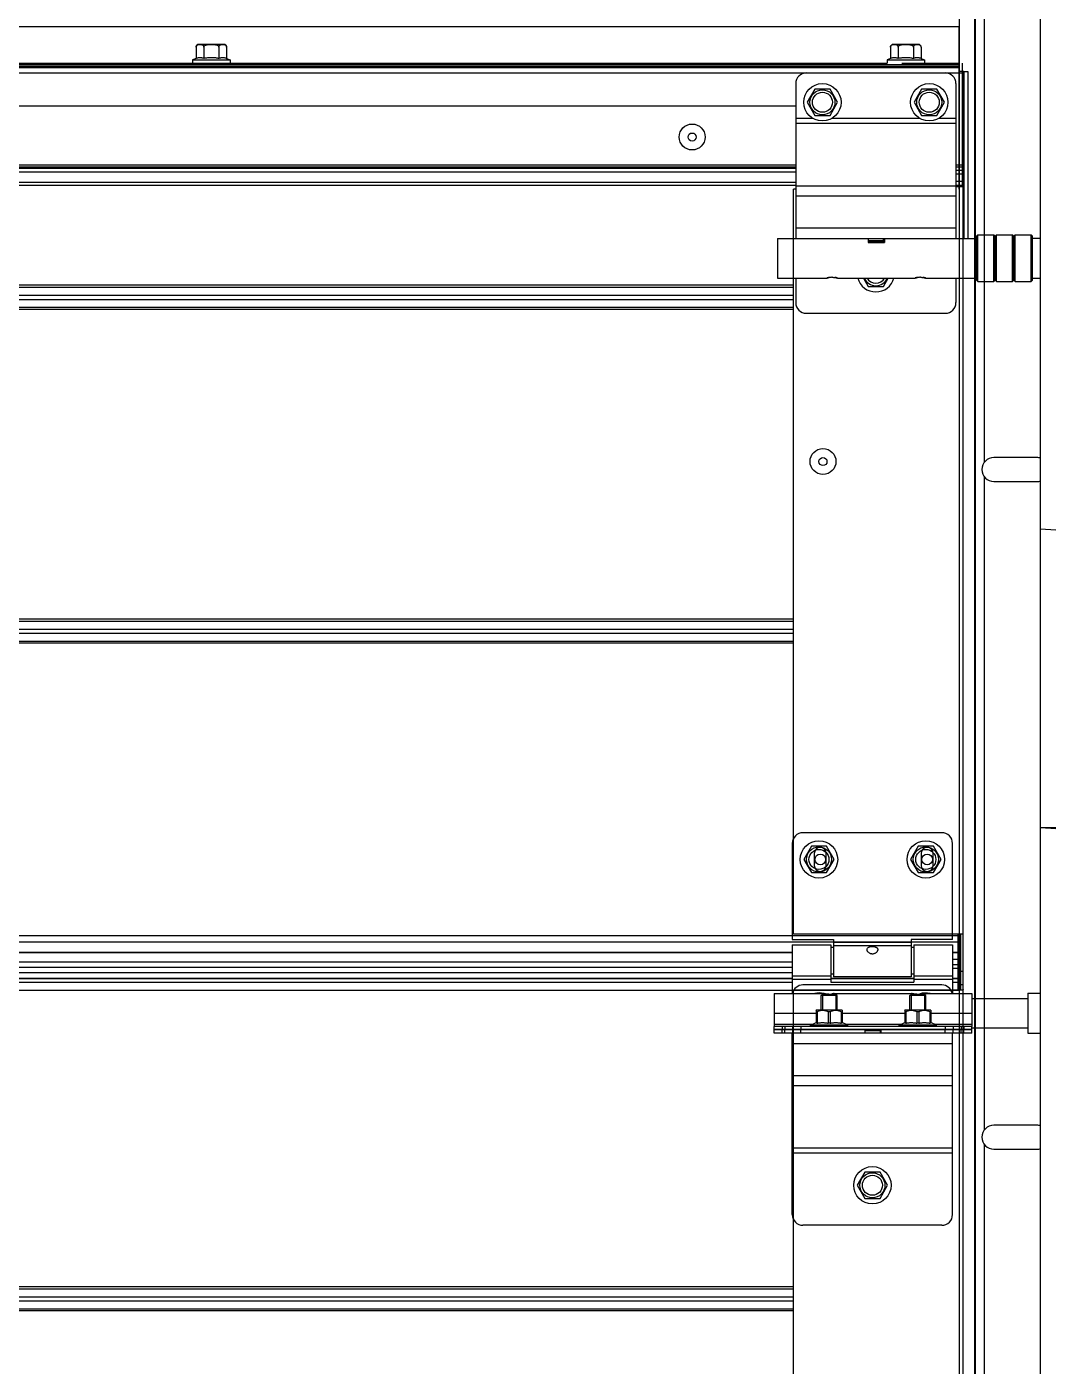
# Model space of a CAD drawing. Header units: millimetres. Extents: x 21899 to 38731, y -5425 to 3612.
# Drawn here: x 24888 to 25270, y 2383 to 2884 of the extents above; entities that cross this region are included whole.
import ezdxf

# ---------------------------------------------------------------- set-up
doc = ezdxf.new("R2010")
doc.units = ezdxf.units.MM

msp = doc.modelspace()

# ---------------------------------------------------------------- linework, layer by layer
at = {"color": 9, "linetype": 'Continuous'}
for p, q in [((25237.28, 1144.53), (25237.28, 3064.5)), ((25243.02, 1144.53), (25243.02, 3064.5)), ((25243.17, 1144.53), (25243.17, 3064.5)), ((25246.61, 2721.41), (25246.61, 2959.26)), ((25101.07, 2884.36), (22336.81, 2884.36)), ((25237.11, 2884.36), (25101.07, 2884.36)), ((22336.81, 2870.29), (25101.07, 2870.29)), ((22336.81, 2869.59), (25101.07, 2869.59)), ((25101.07, 2870.29), (25237.11, 2870.29)), ((25101.07, 2869.59), (25237.11, 2869.59)), ((22336.81, 2867.09), (25101.07, 2867.09)), ((25101.07, 2867.09), (25237.11, 2867.09)), ((25231.9, 2867.09), (25238.4, 2867.09)), ((25175.9, 2850.09), (25182.33, 2850.09)), ((25189.46, 2850.09), (25222.33, 2850.09)), ((25229.46, 2850.09), (25235.9, 2850.09)), ((25175.9, 2848.22), (25235.9, 2848.22)), ((25101.07, 2832.5), (22336.81, 2832.5)), ((25101.07, 2831.79), (22336.81, 2831.79)), ((22336.81, 2831.47), (25101.07, 2831.47)), ((22336.81, 2830.06), (25101.07, 2830.06)), ((25175.9, 2832.5), (25101.07, 2832.5)), ((25175.9, 2831.79), (25101.07, 2831.79)), ((25101.07, 2831.47), (25175.9, 2831.47)), ((25101.07, 2830.06), (25175.9, 2830.06)), ((25238.4, 2832.5), (25235.9, 2832.5)), ((25238.4, 2831.79), (25235.9, 2831.79)), ((25235.9, 2830.67), (25238.4, 2830.67)), ((25235.9, 2829.26), (25238.4, 2829.26)), ((22336.81, 2826.19), (25101.07, 2826.19)), ((25101.07, 2826.19), (25175.9, 2826.19)), ((25175.9, 2824.81), (25235.9, 2824.81)), ((25235.9, 2826.59), (25238.4, 2826.59)), ((25238.9, 2824.6), (25238.9, 2805.09)), ((25175.9, 2821.09), (25235.9, 2821.09)), ((25237.11, 2823.59), (25237.11, 2803.28)), ((25175.9, 2809.09), (25235.9, 2809.09)), ((25203.05, 2804.31), (25208.75, 2804.31)), ((25237.11, 2803.28), (25237.11, 2544.59)), ((25101.07, 2787.61), (22336.81, 2787.61)), ((22336.81, 2786.83), (25101.07, 2786.83)), ((22336.81, 2783.86), (25101.07, 2783.86)), ((25175.11, 2787.61), (25101.07, 2787.61)), ((25101.07, 2786.83), (25175.11, 2786.83)), ((25101.07, 2783.86), (25175.11, 2783.86)), ((22336.81, 2782.31), (25101.07, 2782.31)), ((22336.81, 2779.34), (25101.07, 2779.34)), ((25101.07, 2778.56), (22336.81, 2778.56)), ((25101.07, 2782.31), (25175.11, 2782.31)), ((25101.07, 2779.34), (25175.11, 2779.34)), ((25175.11, 2778.56), (25101.07, 2778.56)), ((25246.61, 2471.41), (25246.61, 2715.76)), ((25267.61, 2696.44), (25273.26, 2696.05)), ((25101.07, 2662.61), (22336.81, 2662.61)), ((22336.81, 2661.83), (25101.07, 2661.83)), ((22336.81, 2658.86), (25101.07, 2658.86)), ((25175.11, 2662.61), (25101.07, 2662.61)), ((25101.07, 2661.83), (25175.11, 2661.83)), ((25101.07, 2658.86), (25175.11, 2658.86)), ((22336.81, 2657.31), (25101.07, 2657.31)), ((22336.81, 2654.34), (25101.07, 2654.34)), ((25101.07, 2653.56), (22336.81, 2653.56)), ((25101.07, 2657.31), (25175.11, 2657.31)), ((25101.07, 2654.34), (25175.11, 2654.34)), ((25175.11, 2653.56), (25101.07, 2653.56)), ((25101.07, 2544.01), (24305.11, 2544.01)), ((25237.11, 2544.01), (25101.07, 2544.01)), ((25236.61, 2544.01), (25234.61, 2544.01)), ((25101.07, 2541.58), (22336.81, 2541.58)), ((25237.11, 2541.58), (25101.07, 2541.58)), ((25219.11, 2541.43), (25190.11, 2541.43)), ((25219.11, 2540.21), (25190.11, 2540.21)), ((25236.61, 2541.58), (25219.11, 2541.58)), ((25101.07, 2537.73), (24305.11, 2537.73)), ((25101.07, 2534.09), (24305.11, 2534.09)), ((25174.61, 2537.73), (25101.07, 2537.73)), ((25174.61, 2534.09), (25101.07, 2534.09)), ((25236.61, 2537.73), (25234.61, 2537.73)), ((25236.61, 2535.09), (25234.61, 2535.09)), ((25237.11, 2537.59), (25237.11, 2522.39)), ((24305.11, 2530.3), (25101.07, 2530.3)), ((24305.11, 2527.97), (25101.07, 2527.97)), ((25101.07, 2530.3), (25174.61, 2530.3)), ((25101.07, 2527.97), (25174.61, 2527.97)), ((25174.61, 2528.96), (25189.11, 2528.96)), ((25174.61, 2527.75), (25189.11, 2527.75)), ((25189.11, 2527.97), (25220.11, 2527.97)), ((25220.11, 2528.96), (25234.61, 2528.96)), ((25220.11, 2527.75), (25234.61, 2527.75)), ((25234.61, 2531.9), (25236.61, 2531.9)), ((25234.61, 2527.97), (25236.61, 2527.97)), ((24305.11, 2526.59), (25101.07, 2526.59)), ((24305.11, 2523.68), (25101.07, 2523.68)), ((25101.07, 2526.59), (25174.61, 2526.59)), ((25101.07, 2523.68), (25175.11, 2523.68)), ((25189.11, 2526.59), (25220.11, 2526.59)), ((25234.61, 2526.59), (25236.61, 2526.59)), ((25234.61, 2523.68), (25236.61, 2523.68)), ((25237.11, 2523.59), (25237.11, 2044.59)), ((25167.81, 2514.99), (25183.5, 2514.99)), ((25193.32, 2514.99), (25216.7, 2514.99)), ((25226.52, 2514.99), (25241.81, 2514.99)), ((25167.81, 2510.89), (25182.09, 2510.89)), ((25170.81, 2510.09), (25170.81, 2508.89)), ((25170.81, 2507.59), (25170.81, 2508.79)), ((25171.81, 2510.09), (25171.81, 2508.89)), ((25171.81, 2507.59), (25171.81, 2508.79)), ((25177.81, 2510.09), (25177.81, 2508.89)), ((25177.81, 2507.59), (25177.81, 2508.79)), ((25194.73, 2510.89), (25215.29, 2510.89)), ((25207.46, 2508.36), (25201.76, 2508.36)), ((25227.93, 2510.89), (25241.81, 2510.89)), ((25231.81, 2510.09), (25231.81, 2508.89)), ((25231.81, 2507.59), (25231.81, 2508.79)), ((25237.81, 2510.09), (25237.81, 2508.89)), ((25237.81, 2507.59), (25237.81, 2508.79)), ((25238.81, 2510.09), (25238.81, 2508.89)), ((25238.81, 2507.59), (25238.81, 2508.79)), ((25234.61, 2503.59), (25174.61, 2503.59)), ((25234.61, 2491.59), (25174.61, 2491.59)), ((25234.61, 2487.84), (25174.61, 2487.84)), ((25234.61, 2464.46), (25174.61, 2464.46)), ((25234.61, 2462.59), (25174.61, 2462.59)), ((25246.61, 2221.41), (25246.61, 2465.76)), ((25101.07, 2412.61), (22336.81, 2412.61)), ((25175.11, 2412.61), (25101.07, 2412.61)), ((22336.81, 2411.83), (25101.07, 2411.83)), ((22336.81, 2408.86), (25101.07, 2408.86)), ((25101.07, 2411.83), (25175.11, 2411.83)), ((25101.07, 2408.86), (25175.11, 2408.86)), ((22336.81, 2407.31), (25101.07, 2407.31)), ((22336.81, 2404.34), (25101.07, 2404.34)), ((25101.07, 2403.56), (22336.81, 2403.56)), ((25101.07, 2407.31), (25175.11, 2407.31)), ((25101.07, 2404.34), (25175.11, 2404.34)), ((25175.11, 2403.56), (25101.07, 2403.56))]:
    msp.add_line(p, q, dxfattribs=at)
at = {"color": 7, "linetype": 'Continuous'}
for p, q in [((25267.61, 1144.53), (25267.61, 3064.5)), ((25237.11, 2823.59), (25237.11, 2884.49)), ((24951.41, 2876.79), (24951.41, 2872.49)), ((24961.81, 2877.79), (24952.41, 2877.79)), ((24954.26, 2876.79), (24954.26, 2872.49)), ((24959.96, 2876.79), (24959.96, 2872.49)), ((24962.81, 2876.79), (24962.81, 2872.49)), ((25211.41, 2876.79), (25211.41, 2872.49)), ((25221.81, 2877.79), (25212.41, 2877.79)), ((25214.26, 2876.79), (25214.26, 2872.49)), ((25219.96, 2876.79), (25219.96, 2872.49)), ((25222.81, 2876.79), (25222.81, 2872.49)), ((22336.81, 2870.79), (25101.07, 2870.79)), ((22336.81, 2869.09), (25101.07, 2869.09)), ((24951.41, 2872.49), (24950.11, 2871.99)), ((24950.11, 2871.99), (24950.11, 2870.79)), ((24950.11, 2871.99), (24964.11, 2871.99)), ((24962.81, 2872.49), (24964.11, 2871.99)), ((24964.11, 2871.99), (24964.11, 2870.79)), ((25101.07, 2870.79), (25210.11, 2870.79)), ((25101.07, 2869.09), (25237.11, 2869.09)), ((25211.41, 2872.49), (25210.11, 2871.99)), ((25210.11, 2871.99), (25224.11, 2871.99)), ((25210.11, 2871.99), (25210.11, 2870.79)), ((25215.61, 2870.79), (25237.11, 2870.79)), ((25222.81, 2872.49), (25224.11, 2871.99)), ((25224.11, 2871.99), (25224.11, 2870.79)), ((25238.4, 2824.6), (25238.4, 2870.79)), ((25238.61, 2867.59), (25237.11, 2867.59)), ((25238.61, 2803.28), (25238.61, 2867.59)), ((25238.87, 2867.59), (25238.9, 2824.6)), ((25238.9, 2867.59), (25240.4, 2867.59)), ((25240.4, 2867.59), (25240.4, 2805.09)), ((25183.05, 2861.02), (25180.2, 2856.09)), ((25188.75, 2861.02), (25183.05, 2861.02)), ((25191.6, 2856.09), (25188.75, 2861.02)), ((25223.05, 2861.02), (25220.2, 2856.09)), ((25228.75, 2861.02), (25223.05, 2861.02)), ((25231.6, 2856.09), (25228.75, 2861.02)), ((25175.9, 2854.59), (23876.46, 2854.59)), ((25180.2, 2856.09), (25183.05, 2851.15)), ((25188.75, 2851.15), (25191.6, 2856.09)), ((25220.2, 2856.09), (25223.05, 2851.15)), ((25228.75, 2851.15), (25231.6, 2856.09)), ((25183.05, 2851.15), (25188.75, 2851.15)), ((25223.05, 2851.15), (25228.75, 2851.15)), ((22336.81, 2825.09), (25101.07, 2825.09)), ((25101.07, 2825.09), (25175.9, 2825.09)), ((25235.9, 2825.09), (25238.4, 2825.09)), ((25235.9, 2824.6), (25238.9, 2824.6)), ((25175.9, 2823.59), (25175.11, 2823.59)), ((25175.11, 2803.28), (25175.11, 2823.59)), ((25203.05, 2803.79), (25209.15, 2803.79)), ((25243.6, 2805.94), (25244.1, 2806.44)), ((25243.6, 2789.44), (25243.6, 2805.94)), ((25244.1, 2806.44), (25250.1, 2806.44)), ((25244.1, 2788.94), (25244.1, 2806.44)), ((25250.1, 2788.94), (25250.1, 2806.44)), ((25250.1, 2806.44), (25250.6, 2805.94)), ((25250.6, 2805.94), (25251.1, 2806.44)), ((25250.6, 2789.44), (25250.6, 2805.94)), ((25251.1, 2806.44), (25257.1, 2806.44)), ((25251.1, 2788.94), (25251.1, 2806.44)), ((25257.1, 2788.94), (25257.1, 2806.44)), ((25257.1, 2806.44), (25257.6, 2805.94)), ((25257.6, 2805.94), (25258.1, 2806.44)), ((25257.6, 2789.44), (25257.6, 2805.94)), ((25258.1, 2806.44), (25264.1, 2806.44)), ((25258.1, 2788.94), (25258.1, 2806.44)), ((25264.1, 2788.94), (25264.1, 2806.44)), ((25264.1, 2806.44), (25264.6, 2805.94)), ((25264.6, 2789.44), (25264.6, 2805.94)), ((25264.6, 2805.19), (25267.61, 2805.19)), ((25175.11, 2544.59), (25175.11, 2803.28)), ((25238.61, 1441.84), (25238.61, 2803.28)), ((25243.1, 2803.19), (25243.6, 2803.19)), ((25201.24, 2790.29), (25203.05, 2787.15)), ((25208.75, 2787.15), (25210.56, 2790.29)), ((25243.1, 2792.19), (25243.6, 2792.19)), ((25243.6, 2789.44), (25244.1, 2788.94)), ((25244.1, 2788.94), (25250.1, 2788.94)), ((25250.1, 2788.94), (25250.6, 2789.44)), ((25250.6, 2789.44), (25251.1, 2788.94)), ((25251.1, 2788.94), (25257.1, 2788.94)), ((25257.1, 2788.94), (25257.6, 2789.44)), ((25257.6, 2789.44), (25258.1, 2788.94)), ((25258.1, 2788.94), (25264.1, 2788.94)), ((25264.1, 2788.94), (25264.6, 2789.44)), ((25264.6, 2790.19), (25267.61, 2790.19)), ((25203.05, 2787.15), (25208.75, 2787.15)), ((25266.11, 2723.09), (25250.11, 2723.09)), ((25250.11, 2714.09), (25266.11, 2714.09)), ((25267.61, 2584.71), (25273.26, 2584.56)), ((25267.61, 2584.55), (25273.26, 2584.16)), ((25230.61, 2582.59), (25178.61, 2582.59)), ((25234.61, 2542.59), (25234.61, 2578.59)), ((25181.76, 2577.52), (25178.91, 2572.59)), ((25187.46, 2577.52), (25181.76, 2577.52)), ((25182.86, 2574.84), (25182.86, 2570.34)), ((25182.86, 2574.84), (25182.86, 2570.34)), ((25187.36, 2570.34), (25187.36, 2574.84)), ((25187.36, 2570.34), (25187.36, 2574.84)), ((25190.31, 2572.59), (25187.46, 2577.52)), ((25221.76, 2577.52), (25218.91, 2572.59)), ((25227.46, 2577.52), (25221.76, 2577.52)), ((25222.86, 2574.84), (25222.86, 2570.34)), ((25222.86, 2574.84), (25222.86, 2570.34)), ((25227.36, 2570.34), (25227.36, 2574.84)), ((25227.36, 2570.34), (25227.36, 2574.84)), ((25230.31, 2572.59), (25227.46, 2577.52)), ((25178.91, 2572.59), (25181.76, 2567.65)), ((25187.46, 2567.65), (25190.31, 2572.59)), ((25218.91, 2572.59), (25221.76, 2567.65)), ((25227.46, 2567.65), (25230.31, 2572.59)), ((25181.76, 2567.65), (25187.46, 2567.65)), ((25221.76, 2567.65), (25227.46, 2567.65)), ((25238.61, 2544.59), (25175.11, 2544.59)), ((25238.61, 2544.59), (25175.11, 2544.59)), ((25238.61, 2544.59), (25234.61, 2544.59)), ((25236.61, 2544.59), (25236.61, 2523.68)), ((25237.11, 2523.78), (25237.11, 2544.59)), ((25237.11, 2523.78), (25237.11, 2544.59)), ((25174.61, 2542.59), (25190.11, 2542.59)), ((25174.61, 2540.59), (25189.11, 2540.59)), ((25174.61, 2540.59), (25174.61, 2522.39)), ((25189.11, 2540.59), (25189.11, 2526.59)), ((25190.11, 2539.59), (25189.11, 2539.59)), ((25190.11, 2542.59), (25190.11, 2528.59)), ((25234.61, 2542.59), (25219.11, 2542.59)), ((25219.11, 2542.59), (25219.11, 2528.59)), ((25220.11, 2539.59), (25219.11, 2539.59)), ((25220.11, 2540.59), (25234.61, 2540.59)), ((25220.11, 2540.59), (25220.11, 2526.59)), ((25234.61, 2540.59), (25234.61, 2522.39)), ((25101.07, 2537.64), (24305.11, 2537.64)), ((25174.61, 2537.64), (25101.07, 2537.64)), ((25236.61, 2537.64), (25234.61, 2537.64)), ((25236.61, 2533.09), (25234.61, 2533.09)), ((25101.07, 2532.09), (24305.11, 2532.09)), ((25101.07, 2528.01), (24305.11, 2528.01)), ((25174.61, 2532.09), (25101.07, 2532.09)), ((25174.61, 2528.01), (25101.07, 2528.01)), ((25190.11, 2529.59), (25189.11, 2529.59)), ((25220.11, 2528.01), (25189.11, 2528.01)), ((25219.11, 2528.59), (25190.11, 2528.59)), ((25220.11, 2529.59), (25219.11, 2529.59)), ((25236.61, 2528.01), (25234.61, 2528.01)), ((25238.61, 2530.59), (25237.61, 2530.59)), ((25238.61, 2530.59), (25237.61, 2530.59)), ((25238.61, 2530.59), (25237.61, 2530.59)), ((25175.11, 2044.59), (25175.11, 2523.78)), ((25175.11, 2523.59), (25237.11, 2523.59)), ((25175.11, 2523.59), (25237.11, 2523.59)), ((25189.11, 2526.59), (25220.11, 2526.59)), ((25238.61, 2523.59), (25234.61, 2523.59)), ((25238.61, 2525.59), (25237.61, 2525.59)), ((25185.41, 2521.59), (25185.76, 2521.94)), ((25191.41, 2521.59), (25185.41, 2521.59)), ((25185.41, 2516.09), (25185.41, 2521.59)), ((25191.06, 2521.94), (25185.76, 2521.94)), ((25191.41, 2521.59), (25191.06, 2521.94)), ((25191.41, 2516.09), (25191.41, 2521.59)), ((25218.61, 2521.59), (25218.96, 2521.94)), ((25224.61, 2521.59), (25218.61, 2521.59)), ((25218.61, 2516.09), (25218.61, 2521.59)), ((25224.26, 2521.94), (25218.96, 2521.94)), ((25224.61, 2521.59), (25224.26, 2521.94)), ((25224.61, 2516.09), (25224.61, 2521.59)), ((25241.81, 2520.49), (25262.81, 2520.49)), ((25262.81, 2522.49), (25267.61, 2522.49)), ((25262.81, 2522.49), (25262.81, 2507.49)), ((25183.53, 2516.09), (25183.49, 2516.05)), ((25183.5, 2516.06), (25183.5, 2511.27)), ((25183.9, 2515.52), (25183.5, 2515.52)), ((25193.29, 2516.09), (25183.53, 2516.09)), ((25183.9, 2515.52), (25183.9, 2511.27)), ((25188.81, 2515.52), (25188.01, 2515.52)), ((25188.01, 2515.52), (25188.01, 2511.27)), ((25188.81, 2515.52), (25188.81, 2511.27)), ((25192.92, 2515.52), (25193.32, 2515.52)), ((25192.92, 2515.52), (25192.92, 2511.27)), ((25193.29, 2516.09), (25193.33, 2516.05)), ((25193.32, 2516.06), (25193.32, 2511.27)), ((25216.73, 2516.09), (25216.69, 2516.05)), ((25216.7, 2516.06), (25216.7, 2511.27)), ((25217.1, 2515.52), (25216.7, 2515.52)), ((25226.49, 2516.09), (25216.73, 2516.09)), ((25217.1, 2515.52), (25217.1, 2511.27)), ((25222.01, 2515.52), (25221.21, 2515.52)), ((25221.21, 2515.52), (25221.21, 2511.27)), ((25222.01, 2515.52), (25222.01, 2511.27)), ((25226.12, 2515.52), (25226.52, 2515.52)), ((25226.12, 2515.52), (25226.12, 2511.27)), ((25226.49, 2516.09), (25226.53, 2516.05)), ((25226.52, 2516.06), (25226.52, 2511.27)), ((25167.81, 2507.59), (25167.81, 2510.09)), ((25241.81, 2508.89), (25167.81, 2508.89)), ((25201.76, 2508.79), (25167.81, 2508.79)), ((25174.81, 2508.89), (25174.81, 2510.09)), ((25174.81, 2507.59), (25174.81, 2508.79)), ((25181.41, 2510.59), (25183.5, 2511.51)), ((25195.41, 2510.59), (25181.41, 2510.59)), ((25181.41, 2510.09), (25181.41, 2510.59)), ((25183.9, 2511.27), (25183.5, 2511.27)), ((25185.41, 2508.79), (25185.41, 2508.89)), ((25188.81, 2511.27), (25188.01, 2511.27)), ((25191.41, 2508.79), (25191.41, 2508.89)), ((25193.32, 2511.27), (25192.92, 2511.27)), ((25195.41, 2510.59), (25193.32, 2511.51)), ((25195.41, 2510.09), (25195.41, 2510.59)), ((25201.76, 2508.79), (25201.76, 2508.89)), ((25207.86, 2507.59), (25207.86, 2508.89)), ((25241.81, 2508.79), (25207.86, 2508.79)), ((25214.61, 2510.59), (25216.7, 2511.51)), ((25228.61, 2510.59), (25214.61, 2510.59)), ((25214.61, 2510.09), (25214.61, 2510.59)), ((25217.1, 2511.27), (25216.7, 2511.27)), ((25218.61, 2508.79), (25218.61, 2508.89)), ((25222.01, 2511.27), (25221.21, 2511.27)), ((25224.61, 2508.79), (25224.61, 2508.89)), ((25226.52, 2511.27), (25226.12, 2511.27)), ((25228.61, 2510.59), (25226.52, 2511.51)), ((25228.61, 2510.09), (25228.61, 2510.59)), ((25234.81, 2510.09), (25234.81, 2508.89)), ((25234.81, 2507.59), (25234.81, 2508.79)), ((25241.81, 2507.59), (25241.81, 2510.09)), ((25241.81, 2509.49), (25262.81, 2509.49)), ((25262.81, 2507.49), (25267.61, 2507.49)), ((25266.11, 2473.09), (25250.11, 2473.09)), ((25250.11, 2464.09), (25266.11, 2464.09)), ((25201.76, 2455.52), (25198.91, 2450.59)), ((25207.46, 2455.52), (25201.76, 2455.52)), ((25210.31, 2450.59), (25207.46, 2455.52)), ((25198.91, 2450.59), (25201.76, 2445.65)), ((25207.46, 2445.65), (25210.31, 2450.59)), ((25201.76, 2445.65), (25207.46, 2445.65))]:
    msp.add_line(p, q, dxfattribs=at)
at = {"color": 3, "linetype": 'Continuous'}
for p, q in [((25179.9, 2867.09), (25231.9, 2867.09)), ((25238.9, 2867.59), (25238.61, 2867.59)), ((25238.61, 2867.59), (25238.61, 2846.59)), ((25175.9, 2863.09), (25175.9, 2805.09)), ((25235.9, 2863.09), (25235.9, 2805.09)), ((25238.4, 2846.59), (25238.61, 2846.59)), ((25169.1, 2805.09), (25243.1, 2805.09)), ((25169.1, 2805.09), (25169.1, 2790.29)), ((25203.05, 2805.09), (25203.05, 2803.64)), ((25203.05, 2803.89), (25208.75, 2803.89)), ((25203.05, 2803.64), (25209.15, 2803.64)), ((25208.75, 2803.89), (25208.75, 2805.09)), ((25209.15, 2805.09), (25209.15, 2803.64)), ((25243.1, 2805.09), (25243.1, 2790.29)), ((25169.1, 2790.29), (25187.6, 2790.29)), ((25175.9, 2790.29), (25175.9, 2781.09)), ((25191.6, 2790.29), (25220.6, 2790.29)), ((25224.6, 2790.29), (25243.1, 2790.29)), ((25235.9, 2790.29), (25235.9, 2781.09)), ((25179.9, 2777.09), (25231.9, 2777.09)), ((25237.61, 2523.89), (25237.61, 2544.59)), ((25237.61, 2544.59), (25237.61, 2523.89)), ((25237.61, 2544.59), (25237.61, 2523.59)), ((25236.61, 2537.59), (25237.61, 2537.59)), ((25175.11, 2523.78), (25237.11, 2523.78)), ((25175.11, 2523.78), (25237.11, 2523.78)), ((25230.61, 2525.59), (25178.61, 2525.59)), ((25167.81, 2522.39), (25186.31, 2522.39)), ((25167.81, 2522.39), (25167.81, 2510.09)), ((25190.31, 2522.39), (25219.31, 2522.39)), ((25223.31, 2522.39), (25241.81, 2522.39)), ((25241.81, 2522.39), (25241.81, 2510.09)), ((25241.81, 2510.09), (25167.81, 2510.09)), ((25207.46, 2508.79), (25201.76, 2508.79)), ((25201.76, 2508.79), (25201.76, 2507.59)), ((25207.46, 2508.79), (25207.46, 2507.59)), ((25174.51, 2507.59), (25167.81, 2507.59)), ((25241.81, 2507.59), (25174.61, 2507.59)), ((25174.61, 2439.59), (25174.61, 2507.59)), ((25234.61, 2439.59), (25234.61, 2507.59)), ((25230.61, 2435.59), (25178.61, 2435.59))]:
    msp.add_line(p, q, dxfattribs=at)
msp.add_line((25174.61, 2578.59), (25174.61, 2542.59))
at = {"color": 2, "linetype": 'Continuous'}
for p, q in [((25185.91, 2521.94), (25185.91, 2516.09)), ((25190.91, 2521.94), (25190.91, 2516.09)), ((25219.11, 2521.94), (25219.11, 2516.09)), ((25224.11, 2521.94), (25224.11, 2516.09)), ((25185.91, 2508.89), (25185.91, 2508.79)), ((25190.91, 2508.89), (25190.91, 2508.79)), ((25219.11, 2508.89), (25219.11, 2508.79)), ((25224.11, 2508.89), (25224.11, 2508.79))]:
    msp.add_line(p, q, dxfattribs=at)
at = {"color": 7, "linetype": 'Continuous'}
for centre, radius in [((25185.9, 2856.09), 7), ((25185.9, 2856.09), 3.75), ((25225.9, 2856.09), 7), ((25225.9, 2856.09), 3.75), ((25137.11, 2843.09), 4.85), ((25137.11, 2843.09), 1.5), ((25186.11, 2721.59), 4.85), ((25186.11, 2721.59), 1.5), ((25184.61, 2572.59), 7), ((25224.61, 2572.59), 7), ((25184.61, 2572.59), 3.75), ((25185.11, 2572.59), 2), ((25185.11, 2572.59), 2), ((25224.61, 2572.59), 3.75), ((25225.11, 2572.59), 2), ((25225.11, 2572.59), 2), ((25204.61, 2450.59), 7), ((25204.61, 2450.59), 3.75)]:
    msp.add_circle(centre, radius, dxfattribs=at)
at = {"color": 9, "linetype": 'Continuous'}
for centre in [(25185.9, 2856.09), (25225.9, 2856.09), (25184.61, 2572.59), (25224.61, 2572.59), (25204.61, 2450.59)]:
    msp.add_circle(centre, 4.7, dxfattribs=at)
at = {"color": 7, "linetype": 'Continuous'}
for centre, radius, start, end in [((24952.41, 2876.79), 1, 90, 180), ((24961.81, 2876.79), 1, 0, 90), ((25212.41, 2876.79), 1, 90, 180), ((25221.81, 2876.79), 1, 0, 90), ((25205.9, 2792.09), 7, 194.9402, 345.0598), ((25205.9, 2792.09), 3.75, 208.7382, 331.2618), ((25250.11, 2718.59), 4.5, 90, 270), ((25266.11, 2718.59), 4.5, 70.4494, 90), ((25266.11, 2718.59), 4.5, 270, 289.5506), ((25178.61, 2578.59), 4, 90, 180), ((25230.61, 2578.59), 4, 0, 90), ((25185.11, 2574.84), 2.25, 0, 180), ((25185.11, 2574.84), 2.25, 0, 180), ((25225.11, 2574.84), 2.25, 0, 180), ((25225.11, 2574.84), 2.25, 0, 180), ((25185.11, 2570.34), 2.25, 180, 0), ((25185.11, 2570.34), 2.25, 180, 0), ((25225.11, 2570.34), 2.25, 180, 0), ((25225.11, 2570.34), 2.25, 180, 0), ((25184.61, 2515.59), 7, 75.9631, 102.9948), ((25224.61, 2515.59), 7, 77.0052, 109.3732), ((25250.11, 2468.59), 4.5, 90, 270), ((25266.11, 2468.59), 4.5, 70.4494, 90), ((25266.11, 2468.59), 4.5, 270, 289.5506)]:
    msp.add_arc(centre, radius, start, end, dxfattribs=at)
at = {"color": 3, "linetype": 'Continuous'}
for centre, start, end in [((25179.9, 2863.09), 90, 180), ((25231.9, 2863.09), 0, 90), ((25179.9, 2781.09), 180, 270), ((25231.9, 2781.09), 270, 0), ((25178.61, 2521.59), 90, 168.4498), ((25230.61, 2521.59), 11.5502, 90), ((25178.61, 2439.59), 180, 270), ((25230.61, 2439.59), 270, 0)]:
    msp.add_arc(centre, 4, start, end, dxfattribs=at)
at = {"color": 9, "linetype": 'Continuous'}
msp.add_arc((25205.9, 2792.09), 4.7, 202.5526, 337.4474, dxfattribs=at)
msp.add_open_spline([(25176.46, 477.37), (25176.32, 482.03), (25176.16, 486.79), (25176.42, 495.3), (25176.71, 499.05), (25177.58, 504.07), (25177.84, 505.36), (25178.43, 507.73), (25178.73, 508.81), (25179.39, 510.92), (25179.76, 511.97), (25180.95, 515.07), (25181.86, 517.08), (25185.22, 523.53), (25188.11, 527.73), (25194.66, 535.64), (25198.32, 539.33), (25206.12, 546.27), (25210.25, 549.51), (25217.88, 554.98), (25221.33, 557.28), (25228.3, 561.66), (25231.82, 563.73), (25242.46, 569.66), (25249.65, 573.24), (25268.5, 581.97), (25280.17, 586.75), (25302.75, 596.24), (25313.67, 600.96), (25327.74, 608.21), (25331.55, 610.31), (25338.09, 614.23), (25340.86, 616.02), (25346.28, 619.74), (25348.91, 621.67), (25356.6, 627.67), (25361.45, 631.96), (25376.1, 646.52), (25384.89, 657.83), (25400.12, 682.69), (25406.58, 696.25), (25417.39, 725.26), (25421.74, 740.71), (25431.56, 787.11), (25434.71, 819.9), (25436.18, 888.03), (25434.5, 923.36), (25428.04, 993.95), (25423.25, 1029.2), (25416.41, 1071.66), (25414.99, 1080.12), (25412.09, 1096.85), (25410.6, 1105.13), (25406.07, 1129.71), (25402.95, 1145.76), (25393.43, 1193.12), (25386.91, 1223.59), (25371.59, 1296.8), (25363.1, 1338.82), (25354.78, 1393.07), (25353.08, 1405.24), (25350.29, 1428.01), (25349.15, 1438.6), (25347.47, 1457.2), (25346.85, 1465.19), (25345.82, 1481.23), (25345.41, 1489.29), (25344.47, 1513.54), (25344.23, 1529.83), (25344.49, 1578.97), (25345.95, 1612.13), (25352.25, 1706.91), (25358.93, 1769.14), (25366.57, 1847.67), (25368.12, 1864.05), (25370.6, 1892.04), (25371.58, 1903.65), (25373.39, 1926.85), (25374.23, 1938.44), (25376.53, 1973.16), (25377.8, 1996.25), (25380.82, 2065.42), (25381.79, 2111.36), (25381.85, 2248.82), (25378.09, 2339.99), (25364.4, 2522.27), (25354.5, 2613.36), (25326.96, 2828.37), (25307.82, 2952.28), (25288.67, 3076.24)], degree=3, knots=[0, 0, 0, 0, 13.614656, 13.614656, 24.237506, 24.237506, 27.949925, 27.949925, 31.063684, 31.063684, 34.177443, 34.177443, 40.404961, 40.404961, 54.673562, 54.673562, 68.942162, 68.942162, 83.210763, 83.210763, 94.643421, 94.643421, 106.076078, 106.076078, 128.941394, 128.941394, 165.933013, 165.933013, 202.924632, 202.924632, 217.211649, 217.211649, 228.325165, 228.325165, 239.438681, 239.438681, 261.665712, 261.665712, 310.591127, 310.591127, 359.516541, 359.516541, 408.441955, 408.441955, 499.721397, 499.721397, 591.000838, 591.000838, 682.28028, 682.28028, 705.283727, 705.283727, 728.287174, 728.287174, 774.294068, 774.294068, 866.307856, 866.307856, 999.972816, 999.972816, 1038.611318, 1038.611318, 1072.030725, 1072.030725, 1097.038945, 1097.038945, 1122.047166, 1122.047166, 1172.063606, 1172.063606, 1272.096487, 1272.096487, 1455.942037, 1455.942037, 1504.41999, 1504.41999, 1538.871883, 1538.871883, 1573.323775, 1573.323775, 1642.227561, 1642.227561, 1780.035131, 1780.035131, 2055.650273, 2055.650273, 2331.265414, 2331.265414, 2706.34663, 2706.34663, 2706.34663, 2706.34663])
msp.add_spline([(25181.46, 477.52), (25183.17, 506.07), (25220.98, 550.99), (25339.72, 609.4), (25420.96, 1074.69), (25351.59, 1469.53), (25377.1, 1910.16), (25377.1, 2419.72), (25293.61, 3077)], degree=3)
at = {"color": 7, "linetype": 'Continuous'}
for points, start_tangent, end_tangent in [([(24951.41, 2876.79), (24951.42, 2876.93), (24951.43, 2876.98)], (0, 1), (0.196493, 0.980505)), ([(24951.43, 2876.98), (24951.44, 2877.04)], (0.196493, 0.980505), (0.259097, 0.965851)), ([(24951.44, 2877.04), (24951.46, 2877.09), (24951.49, 2877.17)], (0.259097, 0.965851), (0.393606, 0.919279)), ([(24951.49, 2877.17), (24951.52, 2877.23), (24951.6, 2877.36), (24951.71, 2877.47), (24951.83, 2877.56), (24951.96, 2877.63), (24952.12, 2877.68), (24952.3, 2877.72), (24952.42, 2877.74)], (0.393606, 0.919279), (0.994208, 0.10747)), ([(24952.42, 2877.74), (24952.51, 2877.75), (24952.73, 2877.76), (24952.95, 2877.76), (24953.15, 2877.75), (24953.35, 2877.73), (24953.52, 2877.69), (24953.68, 2877.64), (24953.83, 2877.57), (24953.95, 2877.48), (24954.06, 2877.37), (24954.15, 2877.24), (24954.21, 2877.09), (24954.25, 2876.93), (24954.26, 2876.79)], (0.994208, 0.10747), (0, -1)), ([(24954.26, 2876.79), (24954.28, 2876.93), (24954.35, 2877.08), (24954.46, 2877.22), (24954.62, 2877.34), (24954.81, 2877.45), (24955.03, 2877.54), (24955.28, 2877.61), (24955.52, 2877.66), (24955.76, 2877.69), (24955.97, 2877.72), (24956.17, 2877.73), (24956.36, 2877.74), (24956.55, 2877.75), (24956.74, 2877.75), (24956.92, 2877.76), (24957.11, 2877.76)], (0, 1), (1, 0)), ([(24957.11, 2877.76), (24957.4, 2877.75), (24957.69, 2877.75), (24957.97, 2877.74), (24958.26, 2877.72), (24958.54, 2877.68), (24958.83, 2877.64), (24959.11, 2877.56), (24959.37, 2877.47), (24959.58, 2877.36), (24959.75, 2877.23), (24959.87, 2877.09), (24959.94, 2876.93), (24959.96, 2876.79)], (1, 0), (0, -1)), ([(24959.96, 2876.79), (24959.97, 2876.94), (24960.01, 2877.09), (24960.07, 2877.23), (24960.15, 2877.36), (24960.26, 2877.47), (24960.38, 2877.56), (24960.52, 2877.63), (24960.68, 2877.69), (24960.85, 2877.72), (24961.03, 2877.74), (24961.22, 2877.75), (24961.42, 2877.76), (24961.59, 2877.75), (24961.75, 2877.74), (24961.91, 2877.72), (24962.06, 2877.69), (24962.21, 2877.65), (24962.36, 2877.58), (24962.5, 2877.48), (24962.61, 2877.37), (24962.7, 2877.24), (24962.76, 2877.09), (24962.8, 2876.93), (24962.81, 2876.79)], (0, 1), (0, -1)), ([(25211.41, 2876.79), (25211.42, 2876.93), (25211.43, 2876.98)], (0, 1), (0.196493, 0.980505)), ([(25211.43, 2876.98), (25211.44, 2877.04)], (0.196493, 0.980505), (0.259097, 0.965851)), ([(25211.44, 2877.04), (25211.46, 2877.09), (25211.49, 2877.17)], (0.259097, 0.965851), (0.393606, 0.919279)), ([(25211.49, 2877.17), (25211.52, 2877.23), (25211.6, 2877.36), (25211.71, 2877.47), (25211.83, 2877.56), (25211.96, 2877.63), (25212.12, 2877.68), (25212.3, 2877.72), (25212.42, 2877.74)], (0.393606, 0.919279), (0.994208, 0.10747)), ([(25212.42, 2877.74), (25212.51, 2877.75), (25212.73, 2877.76), (25212.95, 2877.76), (25213.15, 2877.75), (25213.35, 2877.73), (25213.52, 2877.69), (25213.68, 2877.64), (25213.83, 2877.57), (25213.95, 2877.48), (25214.06, 2877.37), (25214.15, 2877.24), (25214.21, 2877.09), (25214.25, 2876.93), (25214.26, 2876.79)], (0.994208, 0.10747), (0, -1)), ([(25214.26, 2876.79), (25214.28, 2876.93), (25214.35, 2877.08), (25214.46, 2877.22), (25214.62, 2877.34), (25214.81, 2877.45), (25215.03, 2877.54), (25215.28, 2877.61), (25215.52, 2877.66), (25215.76, 2877.69), (25215.97, 2877.72), (25216.17, 2877.73), (25216.36, 2877.74), (25216.55, 2877.75), (25216.74, 2877.75), (25216.92, 2877.76), (25217.11, 2877.76)], (0, 1), (1, 0)), ([(25217.11, 2877.76), (25217.4, 2877.75), (25217.69, 2877.75), (25217.97, 2877.74), (25218.26, 2877.72), (25218.54, 2877.68), (25218.83, 2877.64), (25219.11, 2877.56), (25219.37, 2877.47), (25219.58, 2877.36), (25219.75, 2877.23), (25219.87, 2877.09), (25219.94, 2876.93), (25219.96, 2876.79)], (1, 0), (0, -1)), ([(25219.96, 2876.79), (25219.97, 2876.94), (25220.01, 2877.09), (25220.07, 2877.23), (25220.15, 2877.36), (25220.26, 2877.47), (25220.38, 2877.56), (25220.52, 2877.63), (25220.68, 2877.69), (25220.85, 2877.72), (25221.03, 2877.74), (25221.22, 2877.75), (25221.42, 2877.76), (25221.59, 2877.75), (25221.75, 2877.74), (25221.91, 2877.72), (25222.06, 2877.69), (25222.21, 2877.65), (25222.36, 2877.58), (25222.5, 2877.48), (25222.61, 2877.37), (25222.7, 2877.24), (25222.76, 2877.09), (25222.8, 2876.93), (25222.81, 2876.79)], (0, 1), (0, -1)), ([(24954.26, 2872.49), (24953.9, 2872.62), (24953.54, 2872.71), (24953.19, 2872.77), (24952.83, 2872.79), (24952.48, 2872.77), (24952.13, 2872.71), (24951.77, 2872.62), (24951.41, 2872.49)], (-0.932391, 0.361452), (-0.932391, -0.361452)), ([(24957.11, 2872.79), (24956.4, 2872.77), (24955.69, 2872.71), (24954.98, 2872.62), (24954.26, 2872.49)], (-1, 0), (-0.981728, -0.190289)), ([(24959.96, 2872.49), (24959.38, 2872.59), (24958.81, 2872.68), (24958.24, 2872.74), (24957.68, 2872.77), (24957.11, 2872.79)], (-0.981728, 0.190289), (-1, 0)), ([(24962.81, 2872.49), (24962.45, 2872.62), (24962.09, 2872.71), (24961.74, 2872.77), (24961.38, 2872.79), (24961.03, 2872.77), (24960.68, 2872.71), (24960.32, 2872.62), (24959.96, 2872.49)], (-0.932391, 0.361452), (-0.932391, -0.361452)), ([(25214.26, 2872.49), (25213.9, 2872.62), (25213.54, 2872.71), (25213.19, 2872.77), (25212.83, 2872.79), (25212.48, 2872.77), (25212.13, 2872.71), (25211.77, 2872.62), (25211.41, 2872.49)], (-0.932391, 0.361452), (-0.932391, -0.361452)), ([(25217.11, 2872.79), (25216.4, 2872.77), (25215.69, 2872.71), (25214.98, 2872.62), (25214.26, 2872.49)], (-1, 0), (-0.981728, -0.190289)), ([(25219.96, 2872.49), (25219.38, 2872.59), (25218.81, 2872.68), (25218.24, 2872.74), (25217.68, 2872.77), (25217.11, 2872.79)], (-0.981728, 0.190289), (-1, 0)), ([(25222.81, 2872.49), (25222.45, 2872.62), (25222.09, 2872.71), (25221.74, 2872.77), (25221.38, 2872.79), (25221.03, 2872.77), (25220.68, 2872.71), (25220.32, 2872.62), (25219.96, 2872.49)], (-0.932391, 0.361452), (-0.932391, -0.361452)), ([(25202.61, 2538.83), (25202.67, 2539.17), (25202.86, 2539.46), (25203.16, 2539.69), (25203.51, 2539.84), (25203.87, 2539.93), (25204.26, 2539.99), (25204.67, 2540), (25205.08, 2539.97), (25205.47, 2539.91), (25205.82, 2539.8), (25206.13, 2539.65), (25206.37, 2539.44), (25206.54, 2539.17), (25206.61, 2538.83)], (0, 1), (0, -1)), ([(25202.7, 2538.38), (25202.67, 2538.47), (25202.61, 2538.83)], (-0.374906, 0.927063), (0, 1)), ([(25206.51, 2538.37), (25206.38, 2538.12), (25206.11, 2537.78), (25205.76, 2537.51), (25205.4, 2537.32), (25205, 2537.21), (25204.57, 2537.17), (25204.15, 2537.22), (25203.74, 2537.36), (25203.39, 2537.56), (25203.08, 2537.82), (25202.83, 2538.13), (25202.7, 2538.38)], (-0.381296, -0.924453), (-0.374906, 0.927063)), ([(25206.61, 2538.83), (25206.55, 2538.48), (25206.51, 2538.37)], (0, -1), (-0.381296, -0.924453)), ([(25237.62, 2523.6), (25237.11, 2523.59)], (-0.997621, -0.068943), (-1, 0)), ([(25237.62, 2523.6), (25237.11, 2523.59)], (-0.997621, -0.068943), (-1, 0)), ([(25238.61, 2523.89), (25238.5, 2523.76), (25238.17, 2523.67), (25237.69, 2523.61), (25237.62, 2523.6)], (0, -1), (-0.997621, -0.068943)), ([(25238.61, 2523.89), (25238.5, 2523.76), (25238.17, 2523.67), (25237.69, 2523.61), (25237.62, 2523.6)], (0, -1), (-0.997621, -0.068943)), ([(25188.01, 2515.52), (25187.52, 2515.73), (25187.06, 2515.89), (25186.62, 2516), (25186.18, 2516.05), (25185.74, 2516.05), (25185.29, 2516), (25184.85, 2515.89), (25184.39, 2515.73), (25183.9, 2515.52)], (-0.893808, 0.44845), (-0.893808, -0.44845)), ([(25192.92, 2515.52), (25192.43, 2515.73), (25191.97, 2515.89), (25191.52, 2516), (25191.08, 2516.05), (25190.64, 2516.05), (25190.2, 2516), (25189.76, 2515.89), (25189.3, 2515.73), (25188.81, 2515.52)], (-0.893808, 0.44845), (-0.893808, -0.44845)), ([(25221.21, 2515.52), (25220.72, 2515.73), (25220.26, 2515.89), (25219.82, 2516), (25219.38, 2516.05), (25218.94, 2516.05), (25218.49, 2516), (25218.05, 2515.89), (25217.59, 2515.73), (25217.1, 2515.52)], (-0.893808, 0.44845), (-0.893808, -0.44845)), ([(25226.12, 2515.52), (25225.63, 2515.73), (25225.17, 2515.89), (25224.72, 2516), (25224.28, 2516.05), (25223.84, 2516.05), (25223.4, 2516), (25222.96, 2515.89), (25222.5, 2515.73), (25222.01, 2515.52)], (-0.893808, 0.44845), (-0.893808, -0.44845)), ([(25183.9, 2511.27), (25184.42, 2511.37), (25184.94, 2511.44), (25185.45, 2511.49), (25185.96, 2511.51), (25186.47, 2511.49), (25186.98, 2511.44), (25187.49, 2511.37), (25188.01, 2511.27)], (0.9765, 0.215516), (0.9765, -0.215516)), ([(25188.81, 2511.27), (25189.33, 2511.37), (25189.84, 2511.44), (25190.35, 2511.49), (25190.86, 2511.51), (25191.37, 2511.49), (25191.88, 2511.44), (25192.4, 2511.37), (25192.92, 2511.27)], (0.9765, 0.215516), (0.9765, -0.215516)), ([(25217.1, 2511.27), (25217.62, 2511.37), (25218.14, 2511.44), (25218.65, 2511.49), (25219.16, 2511.51), (25219.67, 2511.49), (25220.18, 2511.44), (25220.69, 2511.37), (25221.21, 2511.27)], (0.9765, 0.215516), (0.9765, -0.215516)), ([(25222.01, 2511.27), (25222.53, 2511.37), (25223.04, 2511.44), (25223.55, 2511.49), (25224.06, 2511.51), (25224.57, 2511.49), (25225.08, 2511.44), (25225.6, 2511.37), (25226.12, 2511.27)], (0.9765, 0.215516), (0.9765, -0.215516))]:
    msp.add_spline(points, degree=3, dxfattribs=dict(at, start_tangent=start_tangent, end_tangent=end_tangent))
at = {"color": 3, "linetype": 'Continuous'}
for points, start_tangent, end_tangent in [([(25187.68, 2790.31), (25187.6, 2790.29), (25187.61, 2790.29)], (-0.967488, -0.252916), (0.966761, 0.25568)), ([(25188.67, 2790.5), (25188.46, 2790.47), (25188.27, 2790.44), (25188.1, 2790.41), (25187.95, 2790.37), (25187.83, 2790.34), (25187.73, 2790.32), (25187.6, 2790.29), (25187.73, 2790.32), (25187.83, 2790.34), (25187.95, 2790.37), (25188.1, 2790.41), (25188.27, 2790.44), (25188.46, 2790.47)], (-0.991814, -0.127691), (0.987855, 0.155378)), ([(25187.68, 2790.31), (25187.6, 2790.29)], (-0.967488, -0.252916), (-0.269211, 0.963081)), ([(25187.6, 2790.29), (25187.61, 2790.29)], (-0.269295, 0.963058), (0.966761, 0.25568)), ([(25187.73, 2790.32), (25187.68, 2790.31)], (-0.968495, -0.249032), (-0.967488, -0.252916)), ([(25188.27, 2790.44), (25188.1, 2790.41), (25187.95, 2790.37)], (-0.983603, -0.180346), (-0.975441, -0.220261)), ([(25188.81, 2790.52), (25188.67, 2790.5)], (-0.994049, -0.108934), (-0.991814, -0.127691)), ([(25189.13, 2790.55), (25188.81, 2790.52)], (-0.997809, -0.06616), (-0.994049, -0.108934)), ([(25189.6, 2790.56), (25189.13, 2790.55)], (-1, 0.000125), (-0.997809, -0.06616)), ([(25189.6, 2790.56), (25190.07, 2790.55)], (1, 0.000114), (0.997809, -0.066161)), ([(25190.07, 2790.55), (25190.37, 2790.52)], (0.997809, -0.066161), (0.994276, -0.106842)), ([(25190.37, 2790.52), (25190.52, 2790.5), (25190.73, 2790.47), (25190.92, 2790.44), (25191.1, 2790.41), (25191.25, 2790.37), (25191.37, 2790.34), (25191.47, 2790.32), (25191.58, 2790.29), (25191.47, 2790.32), (25191.37, 2790.34), (25191.25, 2790.37), (25191.1, 2790.41), (25190.92, 2790.44), (25190.73, 2790.47), (25190.53, 2790.5)], (0.994276, -0.106842), (-0.991806, 0.127754)), ([(25190.72, 2790.47), (25190.53, 2790.5)], (-0.988177, 0.153317), (-0.991806, 0.127754)), ([(25190.92, 2790.44), (25191.1, 2790.41), (25191.25, 2790.37)], (0.9836, -0.180361), (0.975434, -0.220291)), ([(25191.47, 2790.32), (25191.58, 2790.29), (25191.47, 2790.32), (25191.43, 2790.33)], (0.968529, -0.248901), (-0.970087, 0.242758)), ([(25191.47, 2790.32), (25191.5, 2790.31)], (0.968529, -0.248901), (0.967848, -0.251535)), ([(25191.5, 2790.31), (25191.58, 2790.29)], (0.967848, -0.251535), (0.258533, 0.966003)), ([(25191.5, 2790.31), (25191.58, 2790.29)], (0.967848, -0.251535), (0.258533, 0.966003)), ([(25220.68, 2790.31), (25220.6, 2790.29), (25220.61, 2790.29)], (-0.967488, -0.252916), (0.966761, 0.25568)), ([(25221.67, 2790.5), (25221.46, 2790.47), (25221.27, 2790.44), (25221.1, 2790.41), (25220.95, 2790.37), (25220.83, 2790.34), (25220.73, 2790.32), (25220.6, 2790.29), (25220.73, 2790.32), (25220.83, 2790.34), (25220.95, 2790.37), (25221.1, 2790.41), (25221.27, 2790.44), (25221.46, 2790.47)], (-0.991814, -0.127691), (0.987855, 0.155378)), ([(25220.68, 2790.31), (25220.6, 2790.29)], (-0.967488, -0.252916), (-0.269211, 0.963081)), ([(25220.6, 2790.29), (25220.61, 2790.29)], (-0.269295, 0.963058), (0.966761, 0.25568)), ([(25220.73, 2790.32), (25220.68, 2790.31)], (-0.968495, -0.249032), (-0.967488, -0.252916)), ([(25221.27, 2790.44), (25221.1, 2790.41), (25220.95, 2790.37)], (-0.983603, -0.180346), (-0.975441, -0.220261)), ([(25221.81, 2790.52), (25221.67, 2790.5)], (-0.994049, -0.108934), (-0.991814, -0.127691)), ([(25222.13, 2790.55), (25221.81, 2790.52)], (-0.997809, -0.06616), (-0.994049, -0.108934)), ([(25222.6, 2790.56), (25222.13, 2790.55)], (-1, 0.000125), (-0.997809, -0.06616)), ([(25222.6, 2790.56), (25223.07, 2790.55)], (1, 0.000114), (0.997809, -0.066161)), ([(25223.07, 2790.55), (25223.37, 2790.52)], (0.997809, -0.066161), (0.994276, -0.106842)), ([(25223.37, 2790.52), (25223.52, 2790.5), (25223.73, 2790.47), (25223.92, 2790.44), (25224.1, 2790.41), (25224.25, 2790.37), (25224.37, 2790.34), (25224.47, 2790.32), (25224.58, 2790.29), (25224.47, 2790.32), (25224.37, 2790.34), (25224.25, 2790.37), (25224.1, 2790.41), (25223.92, 2790.44), (25223.73, 2790.47), (25223.53, 2790.5)], (0.994276, -0.106842), (-0.991806, 0.127754)), ([(25223.72, 2790.47), (25223.53, 2790.5)], (-0.988177, 0.153317), (-0.991806, 0.127754)), ([(25223.92, 2790.44), (25224.1, 2790.41), (25224.25, 2790.37)], (0.9836, -0.180361), (0.975434, -0.220291)), ([(25224.47, 2790.32), (25224.58, 2790.29), (25224.47, 2790.32), (25224.43, 2790.33)], (0.968529, -0.248901), (-0.970087, 0.242758)), ([(25224.47, 2790.32), (25224.5, 2790.31)], (0.968529, -0.248901), (0.967848, -0.251535)), ([(25224.5, 2790.31), (25224.58, 2790.29)], (0.967848, -0.251535), (0.258533, 0.966003)), ([(25224.5, 2790.31), (25224.58, 2790.29)], (0.967848, -0.251535), (0.258533, 0.966003)), ([(25237.61, 2537.88), (25237.54, 2537.81), (25237.36, 2537.77), (25237.11, 2537.76)], (0, -1), (-1, 0)), ([(25237.61, 2537.88), (25237.54, 2537.81), (25237.36, 2537.77), (25237.11, 2537.76)], (0, -1), (-1, 0)), ([(25237.11, 2523.78), (25237.36, 2523.79), (25237.54, 2523.83)], (1, 0), (0.942444, 0.334365)), ([(25237.11, 2523.78), (25237.36, 2523.79), (25237.54, 2523.83)], (1, 0), (0.942444, 0.334365)), ([(25237.54, 2523.83), (25237.61, 2523.89)], (0.942444, 0.334365), (0, 1)), ([(25237.54, 2523.83), (25237.61, 2523.89)], (0.942444, 0.334365), (0, 1)), ([(25186.39, 2522.36), (25186.31, 2522.39)], (-0.967488, 0.252916), (-0.269211, -0.963081)), ([(25187.38, 2522.17), (25187.18, 2522.2), (25186.98, 2522.23), (25186.81, 2522.27), (25186.66, 2522.3), (25186.54, 2522.33), (25186.44, 2522.35), (25186.31, 2522.39), (25186.44, 2522.35), (25186.54, 2522.33), (25186.66, 2522.3), (25186.81, 2522.27), (25186.98, 2522.23), (25187.18, 2522.2)], (-0.991814, 0.127691), (0.987855, -0.155378)), ([(25186.98, 2522.23), (25186.81, 2522.27), (25186.66, 2522.3), (25186.54, 2522.33), (25186.44, 2522.35), (25186.31, 2522.39), (25186.44, 2522.35), (25186.54, 2522.33), (25186.66, 2522.3), (25186.81, 2522.27), (25186.98, 2522.23), (25187.18, 2522.2)], (-0.983603, 0.180346), (0.987855, -0.155378)), ([(25186.98, 2522.23), (25186.81, 2522.27), (25186.66, 2522.3), (25186.54, 2522.33), (25186.44, 2522.35), (25186.31, 2522.39), (25186.44, 2522.35), (25186.54, 2522.33), (25186.66, 2522.3)], (-0.983603, 0.180346), (0.975429, -0.220316)), ([(25186.31, 2522.39), (25186.32, 2522.38)], (-0.269295, -0.963058), (0.966761, -0.25568)), ([(25186.44, 2522.35), (25186.39, 2522.36)], (-0.968495, 0.249032), (-0.967488, 0.252916)), ([(25187.52, 2522.15), (25187.38, 2522.17)], (-0.994049, 0.108934), (-0.991814, 0.127691)), ([(25187.84, 2522.13), (25187.52, 2522.15)], (-0.997809, 0.06616), (-0.994049, 0.108934)), ([(25188.31, 2522.11), (25187.84, 2522.13)], (-1, -0.000125), (-0.997809, 0.06616)), ([(25188.31, 2522.11), (25188.78, 2522.13)], (1, -0.000114), (0.997809, 0.066161)), ([(25188.78, 2522.13), (25189.08, 2522.15)], (0.997809, 0.066161), (0.994276, 0.106842)), ([(25189.08, 2522.15), (25189.24, 2522.17), (25189.44, 2522.2), (25189.63, 2522.23), (25189.81, 2522.27), (25189.96, 2522.3), (25190.08, 2522.33), (25190.18, 2522.35), (25190.3, 2522.38), (25190.18, 2522.35), (25190.08, 2522.33), (25189.96, 2522.3), (25189.81, 2522.27), (25189.64, 2522.23), (25189.44, 2522.2), (25189.24, 2522.17)], (0.994276, 0.106842), (-0.991806, -0.127754)), ([(25189.43, 2522.2), (25189.24, 2522.17)], (-0.988177, -0.153317), (-0.991806, -0.127754)), ([(25190.18, 2522.35), (25190.3, 2522.38), (25190.18, 2522.35), (25190.14, 2522.34)], (0.968529, 0.248901), (-0.970087, -0.242758)), ([(25190.18, 2522.35), (25190.21, 2522.36)], (0.968529, 0.248901), (0.967848, 0.251535)), ([(25190.21, 2522.36), (25190.3, 2522.38)], (0.967848, 0.251535), (0.258533, -0.966003)), ([(25219.39, 2522.36), (25219.31, 2522.39)], (-0.967488, 0.252916), (-0.269211, -0.963081)), ([(25219.31, 2522.39), (25219.32, 2522.38)], (-0.269295, -0.963058), (0.966761, -0.25568)), ([(25220.38, 2522.17), (25220.18, 2522.2), (25219.98, 2522.23), (25219.81, 2522.27), (25219.66, 2522.3), (25219.54, 2522.33), (25219.44, 2522.35), (25219.31, 2522.39), (25219.44, 2522.35), (25219.54, 2522.33), (25219.66, 2522.3), (25219.81, 2522.27), (25219.98, 2522.23), (25220.18, 2522.2)], (-0.991814, 0.127691), (0.987855, -0.155378)), ([(25219.98, 2522.23), (25219.81, 2522.27), (25219.66, 2522.3), (25219.54, 2522.33), (25219.44, 2522.35), (25219.31, 2522.39), (25219.44, 2522.35), (25219.54, 2522.33), (25219.66, 2522.3), (25219.81, 2522.27), (25219.98, 2522.23), (25220.18, 2522.2)], (-0.983603, 0.180346), (0.987855, -0.155378)), ([(25219.98, 2522.23), (25219.81, 2522.27), (25219.66, 2522.3), (25219.54, 2522.33), (25219.44, 2522.35), (25219.31, 2522.39), (25219.44, 2522.35), (25219.54, 2522.33), (25219.66, 2522.3)], (-0.983603, 0.180346), (0.975429, -0.220316)), ([(25219.44, 2522.35), (25219.39, 2522.36)], (-0.968495, 0.249032), (-0.967488, 0.252916)), ([(25220.52, 2522.15), (25220.38, 2522.17)], (-0.994049, 0.108934), (-0.991814, 0.127691)), ([(25220.84, 2522.13), (25220.52, 2522.15)], (-0.997809, 0.06616), (-0.994049, 0.108934)), ([(25221.31, 2522.11), (25220.84, 2522.13)], (-1, -0.000125), (-0.997809, 0.06616)), ([(25221.31, 2522.11), (25221.78, 2522.13)], (1, -0.000114), (0.997809, 0.066161)), ([(25221.78, 2522.13), (25222.08, 2522.15)], (0.997809, 0.066161), (0.994276, 0.106842)), ([(25222.08, 2522.15), (25222.24, 2522.17), (25222.44, 2522.2), (25222.63, 2522.23), (25222.81, 2522.27), (25222.96, 2522.3), (25223.08, 2522.33), (25223.18, 2522.35), (25223.3, 2522.38), (25223.18, 2522.35), (25223.08, 2522.33), (25222.96, 2522.3), (25222.81, 2522.27), (25222.64, 2522.23), (25222.44, 2522.2), (25222.24, 2522.17)], (0.994276, 0.106842), (-0.991806, -0.127754)), ([(25222.43, 2522.2), (25222.24, 2522.17)], (-0.988177, -0.153317), (-0.991806, -0.127754)), ([(25223.18, 2522.35), (25223.3, 2522.38), (25223.18, 2522.35), (25223.14, 2522.34)], (0.968529, 0.248901), (-0.970087, -0.242758)), ([(25223.18, 2522.35), (25223.21, 2522.36)], (0.968529, 0.248901), (0.967848, 0.251535)), ([(25223.21, 2522.36), (25223.3, 2522.38)], (0.967848, 0.251535), (0.258533, -0.966003))]:
    msp.add_spline(points, degree=3, dxfattribs=dict(at, start_tangent=start_tangent, end_tangent=end_tangent))

doc.saveas('drawing.dxf')
